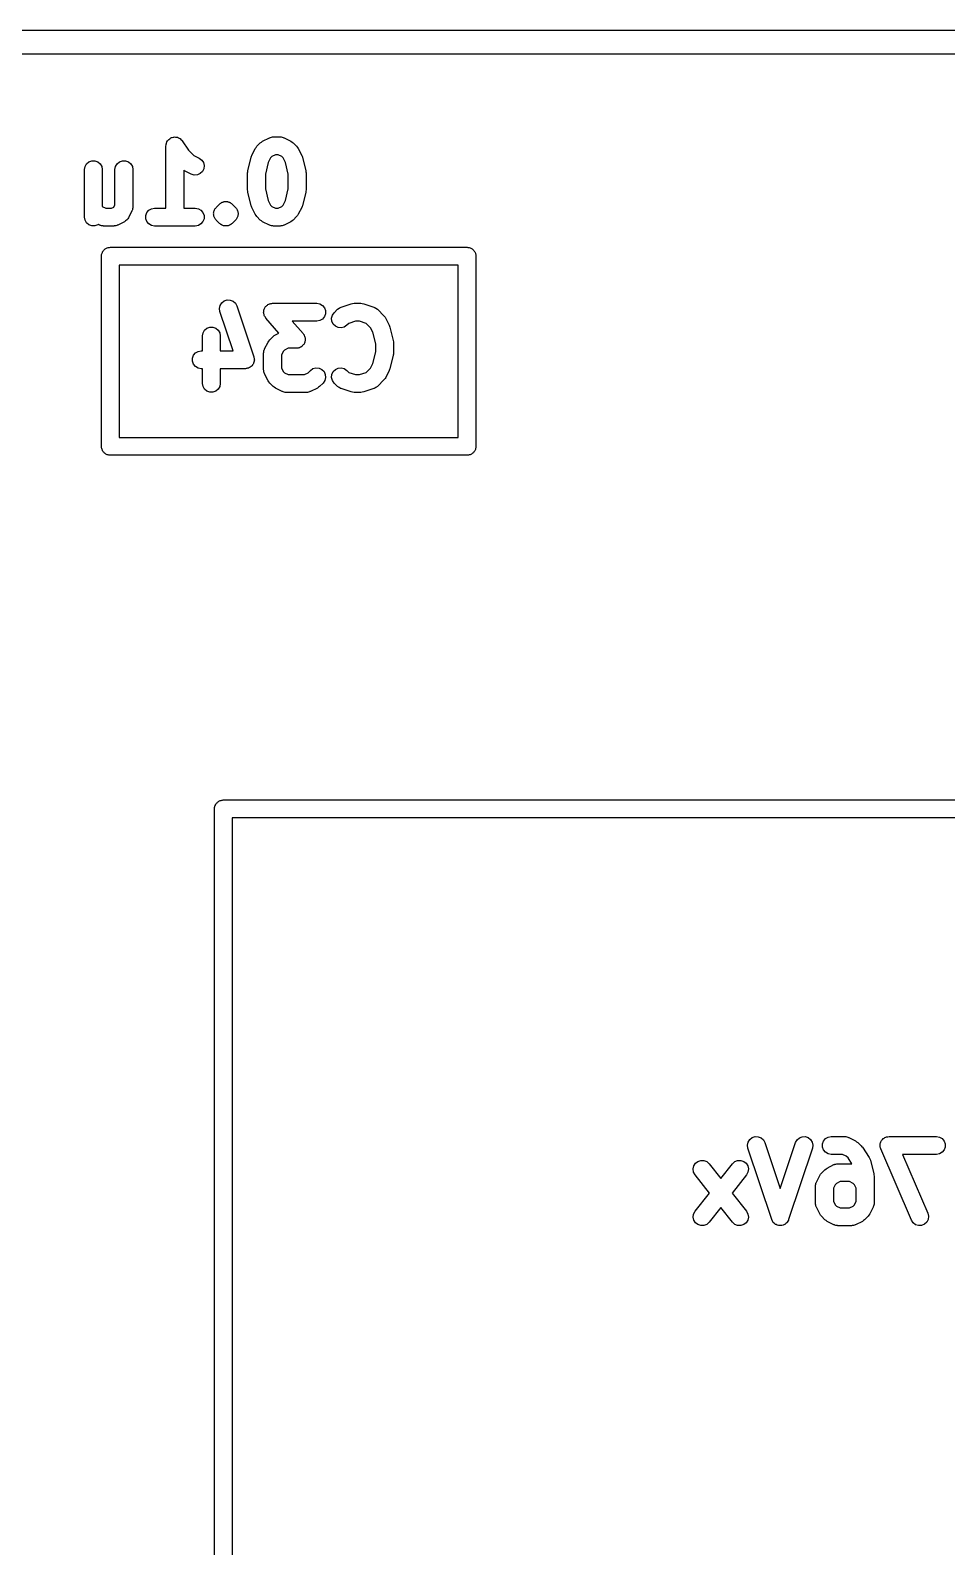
# Model space of a CAD drawing. Extents: x 100 to 214, y -112 to -50.
# Drawn here: x 116.03 to 123.73, y -62.66 to -49.9 of the extents above; entities that cross this region are included whole.
import ezdxf

# ---------------------------------------------------------------- set-up
doc = ezdxf.new("R2010")
doc.units = 0
doc.header["$MEASUREMENT"] = 0
doc.layers.add('BLACK', color=7, linetype='CONTINUOUS')

msp = doc.modelspace()

# ---------------------------------------------------------------- linework, layer by layer
at = {"layer": 'Black'}
for p, q in [((106, -49.9), (208, -49.9)), ((207.991, -50.1), (106.004, -50.1)), ((117.168, -50.8632), (117.171, -50.8546)), ((117.169, -50.8673), (117.168, -50.8632)), ((117.168, -50.8714), (117.169, -50.8673)), ((117.168, -51.3964), (117.168, -50.8714)), ((117.171, -50.8546), (117.172, -50.8458)), ((117.172, -50.8458), (117.174, -50.8422)), ((117.174, -50.8422), (117.176, -50.8382)), ((117.176, -50.8382), (117.181, -50.831)), ((117.181, -50.831), (117.185, -50.8232)), ((117.185, -50.8232), (117.189, -50.8205)), ((117.189, -50.8205), (117.191, -50.8172)), ((117.191, -50.8172), (117.199, -50.8122)), ((117.199, -50.8122), (117.205, -50.8065)), ((117.205, -50.8065), (117.209, -50.8051)), ((117.209, -50.8051), (117.213, -50.8027)), ((117.213, -50.8027), (117.221, -50.8006)), ((117.221, -50.8006), (117.23, -50.7976)), ((117.23, -50.7976), (117.234, -50.7976)), ((117.234, -50.7976), (117.238, -50.7966)), ((117.238, -50.7966), (117.247, -50.7976)), ((117.247, -50.7976), (117.256, -50.7976)), ((117.256, -50.7976), (117.26, -50.799)), ((117.26, -50.799), (117.264, -50.7994)), ((117.264, -50.7994), (117.272, -50.8034)), ((117.272, -50.8034), (117.28, -50.8065)), ((117.28, -50.8065), (117.284, -50.8091)), ((117.284, -50.8091), (117.287, -50.811)), ((117.287, -50.811), (117.293, -50.8175)), ((117.293, -50.8175), (117.3, -50.8232)), ((117.3, -50.8232), (117.302, -50.8268)), ((117.302, -50.8268), (117.305, -50.8298)), ((117.305, -50.8298), (117.358, -50.9094)), ((117.89, -50.9522), (117.919, -50.895)), ((117.919, -50.895), (117.926, -50.8854)), ((117.926, -50.8854), (117.933, -50.8755)), ((117.933, -50.8755), (117.961, -50.847)), ((117.961, -50.847), (117.971, -50.8401)), ((117.971, -50.8401), (117.981, -50.8329)), ((117.981, -50.8329), (118.038, -50.8043)), ((118.038, -50.8043), (118.042, -50.8031)), ((118.042, -50.8031), (118.046, -50.801)), ((118.046, -50.801), (118.054, -50.7994)), ((118.054, -50.7994), (118.063, -50.7969)), ((118.063, -50.7969), (118.067, -50.7972)), ((118.067, -50.7972), (118.071, -50.7964)), ((118.071, -50.7964), (118.129, -50.7964)), ((118.129, -50.7964), (118.133, -50.7972)), ((118.133, -50.7972), (118.137, -50.7969)), ((118.137, -50.7969), (118.146, -50.7994)), ((118.146, -50.7994), (118.154, -50.801)), ((118.154, -50.801), (118.158, -50.8031)), ((118.158, -50.8031), (118.162, -50.8043)), ((118.162, -50.8043), (118.219, -50.8329)), ((118.219, -50.8329), (118.229, -50.8401)), ((118.229, -50.8401), (118.239, -50.847)), ((118.239, -50.847), (118.267, -50.8755)), ((118.267, -50.8755), (118.274, -50.8854)), ((118.274, -50.8854), (118.281, -50.895)), ((118.281, -50.895), (118.31, -50.9522)), ((116.487, -51.0458), (116.5, -51.0232)), ((116.5, -51.0232), (116.52, -51.0065)), ((116.52, -51.0065), (116.544, -50.9976)), ((116.544, -50.9976), (116.57, -50.9976)), ((116.57, -50.9976), (116.595, -51.0065)), ((116.595, -51.0065), (116.615, -51.0232)), ((116.615, -51.0232), (116.628, -51.0458)), ((116.744, -51.0458), (116.757, -51.0232)), ((116.757, -51.0232), (116.777, -51.0065)), ((116.777, -51.0065), (116.801, -50.9976)), ((116.801, -50.9976), (116.827, -50.9976)), ((116.827, -50.9976), (116.852, -51.0065)), ((116.852, -51.0065), (116.872, -51.0232)), ((116.872, -51.0232), (116.885, -51.0458)), ((117.358, -50.9094), (117.402, -50.9526)), ((117.402, -50.9526), (117.448, -50.9758)), ((117.448, -50.9758), (117.469, -50.9913)), ((117.469, -50.9913), (117.483, -51.013)), ((117.483, -51.013), (117.489, -51.0384)), ((117.856, -51.0818), (117.884, -50.9675)), ((117.884, -50.9675), (117.888, -50.96)), ((117.888, -50.96), (117.89, -50.9522)), ((118.028, -51.0119), (118.004, -51.1092)), ((118.047, -50.973), (118.028, -51.0119)), ((118.059, -50.9616), (118.047, -50.973)), ((118.089, -50.9464), (118.059, -50.9616)), ((118.111, -50.9464), (118.089, -50.9464)), ((118.141, -50.9616), (118.111, -50.9464)), ((118.153, -50.973), (118.141, -50.9616)), ((118.172, -51.0119), (118.153, -50.973)), ((118.196, -51.1092), (118.172, -51.0119)), ((118.31, -50.9522), (118.312, -50.96)), ((118.312, -50.96), (118.316, -50.9675)), ((118.316, -50.9675), (118.344, -51.0818)), ((116.482, -51.0714), (116.487, -51.0458)), ((116.482, -51.4714), (116.482, -51.0714)), ((116.628, -51.0458), (116.632, -51.0714)), ((116.632, -51.0714), (116.632, -51.3822)), ((116.739, -51.0714), (116.744, -51.0458)), ((116.739, -51.368), (116.739, -51.0714)), ((116.885, -51.0458), (116.889, -51.0714)), ((116.889, -51.0714), (116.889, -51.3857)), ((117.324, -51.0814), (117.318, -51.0771)), ((117.318, -51.0771), (117.318, -51.3964)), ((117.381, -51.1099), (117.324, -51.0814)), ((117.406, -51.1174), (117.381, -51.1099)), ((117.432, -51.1158), (117.406, -51.1174)), ((117.456, -51.1054), (117.432, -51.1158)), ((117.475, -51.0875), (117.456, -51.1054)), ((117.486, -51.0642), (117.475, -51.0875)), ((117.489, -51.0384), (117.486, -51.0642)), ((117.854, -51.1), (117.855, -51.091)), ((117.854, -51.2429), (117.854, -51.1)), ((117.855, -51.091), (117.856, -51.0818)), ((118.004, -51.1092), (118.004, -51.2336)), ((118.196, -51.2336), (118.196, -51.1092)), ((118.344, -51.0818), (118.345, -51.091)), ((118.345, -51.091), (118.346, -51.1)), ((118.346, -51.1), (118.346, -51.2429)), ((117.855, -51.2519), (117.854, -51.2429)), ((117.856, -51.261), (117.855, -51.2519)), ((117.884, -51.3753), (117.856, -51.261)), ((118.004, -51.2336), (118.028, -51.331)), ((118.172, -51.331), (118.196, -51.2336)), ((118.344, -51.261), (118.316, -51.3753)), ((118.345, -51.2519), (118.344, -51.261)), ((118.346, -51.2429), (118.345, -51.2519)), ((116.632, -51.3822), (116.661, -51.3964)), ((116.661, -51.3964), (116.711, -51.3964)), ((116.711, -51.3964), (116.73, -51.387)), ((116.73, -51.387), (116.739, -51.368)), ((116.886, -51.4027), (116.885, -51.4114)), ((116.889, -51.3943), (116.886, -51.4027)), ((116.889, -51.3857), (116.889, -51.39)), ((116.889, -51.39), (116.889, -51.3943)), ((117.023, -51.414), (117.046, -51.401)), ((117.046, -51.401), (117.071, -51.3964)), ((117.071, -51.3964), (117.168, -51.3964)), ((117.318, -51.3964), (117.414, -51.3964)), ((117.414, -51.3964), (117.44, -51.401)), ((117.44, -51.401), (117.462, -51.414)), ((117.575, -51.4112), (117.579, -51.4058)), ((117.579, -51.4058), (117.581, -51.3998)), ((117.581, -51.3998), (117.586, -51.3952)), ((117.586, -51.3952), (117.59, -51.3898)), ((117.59, -51.3898), (117.618, -51.3613)), ((117.618, -51.3613), (117.624, -51.3575)), ((117.624, -51.3575), (117.628, -51.3528)), ((117.628, -51.3528), (117.631, -51.3515)), ((117.631, -51.3515), (117.634, -51.3493)), ((117.634, -51.3493), (117.637, -51.3482)), ((117.637, -51.3482), (117.64, -51.3463)), ((117.64, -51.3463), (117.646, -51.3446)), ((117.646, -51.3446), (117.652, -51.3418)), ((117.652, -51.3418), (117.655, -51.3416)), ((117.655, -51.3416), (117.658, -51.3404)), ((117.658, -51.3404), (117.662, -51.3404)), ((117.662, -51.3404), (117.665, -51.3396)), ((117.665, -51.3396), (117.671, -51.3401)), ((117.671, -51.3401), (117.678, -51.3396)), ((117.678, -51.3396), (117.681, -51.3404)), ((117.681, -51.3404), (117.684, -51.3404)), ((117.684, -51.3404), (117.688, -51.3416)), ((117.688, -51.3416), (117.691, -51.3418)), ((117.691, -51.3418), (117.697, -51.3446)), ((117.697, -51.3446), (117.703, -51.3463)), ((117.703, -51.3463), (117.706, -51.3482)), ((117.706, -51.3482), (117.709, -51.3493)), ((117.709, -51.3493), (117.711, -51.3515)), ((117.711, -51.3515), (117.714, -51.3528)), ((117.714, -51.3528), (117.719, -51.3575)), ((117.719, -51.3575), (117.724, -51.3613)), ((117.724, -51.3613), (117.753, -51.3898)), ((117.753, -51.3898), (117.757, -51.3952)), ((117.757, -51.3952), (117.761, -51.3998)), ((117.761, -51.3998), (117.764, -51.4058)), ((117.764, -51.4058), (117.768, -51.4112)), ((117.888, -51.3828), (117.884, -51.3753)), ((117.89, -51.3907), (117.888, -51.3828)), ((117.919, -51.4478), (117.89, -51.3907)), ((118.028, -51.331), (118.047, -51.3699)), ((118.047, -51.3699), (118.059, -51.3812)), ((118.059, -51.3812), (118.089, -51.3964)), ((118.089, -51.3964), (118.111, -51.3964)), ((118.111, -51.3964), (118.141, -51.3812)), ((118.141, -51.3812), (118.153, -51.3699)), ((118.153, -51.3699), (118.172, -51.331)), ((118.31, -51.3907), (118.281, -51.4478)), ((118.312, -51.3828), (118.31, -51.3907)), ((118.316, -51.3753), (118.312, -51.3828)), ((116.487, -51.4971), (116.482, -51.4714)), ((116.5, -51.5196), (116.487, -51.4971)), ((116.52, -51.5364), (116.5, -51.5196)), ((116.544, -51.5453), (116.52, -51.5364)), ((116.595, -51.5364), (116.57, -51.5453)), ((116.599, -51.5331), (116.595, -51.5364)), ((116.609, -51.5385), (116.599, -51.5331)), ((116.819, -51.5099), (116.762, -51.5385)), ((116.828, -51.5034), (116.819, -51.5099)), ((116.837, -51.4973), (116.828, -51.5034)), ((116.839, -51.4957), (116.837, -51.4973)), ((116.84, -51.4944), (116.839, -51.4957)), ((116.846, -51.4852), (116.84, -51.4944)), ((116.853, -51.4764), (116.846, -51.4852)), ((116.881, -51.4193), (116.853, -51.4764)), ((116.883, -51.4151), (116.881, -51.4193)), ((116.885, -51.4114), (116.883, -51.4151)), ((116.998, -51.4584), (117.006, -51.4339)), ((116.998, -51.4845), (116.998, -51.4584)), ((117.006, -51.5089), (116.998, -51.4845)), ((117.006, -51.4339), (117.023, -51.414)), ((117.023, -51.5289), (117.006, -51.5089)), ((117.046, -51.5419), (117.023, -51.5289)), ((117.462, -51.5289), (117.44, -51.5419)), ((117.462, -51.414), (117.479, -51.4339)), ((117.479, -51.5089), (117.462, -51.5289)), ((117.479, -51.4339), (117.488, -51.4584)), ((117.488, -51.4845), (117.479, -51.5089)), ((117.488, -51.4584), (117.488, -51.4845)), ((117.568, -51.4363), (117.57, -51.43)), ((117.569, -51.4429), (117.568, -51.4363)), ((117.568, -51.4494), (117.569, -51.4429)), ((117.57, -51.4557), (117.568, -51.4494)), ((117.57, -51.4234), (117.573, -51.4175)), ((117.57, -51.43), (117.57, -51.4234)), ((117.57, -51.4623), (117.57, -51.4557)), ((117.573, -51.4682), (117.57, -51.4623)), ((117.573, -51.4175), (117.575, -51.4112)), ((117.575, -51.4746), (117.573, -51.4682)), ((117.579, -51.4799), (117.575, -51.4746)), ((117.581, -51.4859), (117.579, -51.4799)), ((117.586, -51.4905), (117.581, -51.4859)), ((117.59, -51.4959), (117.586, -51.4905)), ((117.618, -51.5245), (117.59, -51.4959)), ((117.624, -51.5282), (117.618, -51.5245)), ((117.628, -51.5329), (117.624, -51.5282)), ((117.631, -51.5343), (117.628, -51.5329)), ((117.634, -51.5364), (117.631, -51.5343)), ((117.637, -51.5375), (117.634, -51.5364)), ((117.709, -51.5364), (117.706, -51.5375)), ((117.711, -51.5343), (117.709, -51.5364)), ((117.714, -51.5329), (117.711, -51.5343)), ((117.719, -51.5282), (117.714, -51.5329)), ((117.724, -51.5245), (117.719, -51.5282)), ((117.753, -51.4959), (117.724, -51.5245)), ((117.757, -51.4905), (117.753, -51.4959)), ((117.761, -51.4859), (117.757, -51.4905)), ((117.764, -51.4799), (117.761, -51.4859)), ((117.768, -51.4746), (117.764, -51.4799)), ((117.768, -51.4112), (117.77, -51.4175)), ((117.77, -51.4682), (117.768, -51.4746)), ((117.77, -51.4175), (117.772, -51.4234)), ((117.772, -51.4623), (117.77, -51.4682)), ((117.772, -51.4234), (117.773, -51.43)), ((117.773, -51.4557), (117.772, -51.4623)), ((117.773, -51.43), (117.775, -51.4363)), ((117.775, -51.4494), (117.773, -51.4557)), ((117.775, -51.4363), (117.774, -51.4429)), ((117.774, -51.4429), (117.775, -51.4494)), ((117.926, -51.4575), (117.919, -51.4478)), ((117.933, -51.4673), (117.926, -51.4575)), ((117.961, -51.4959), (117.933, -51.4673)), ((117.971, -51.5028), (117.961, -51.4959)), ((117.981, -51.5099), (117.971, -51.5028)), ((118.038, -51.5385), (117.981, -51.5099)), ((118.219, -51.5099), (118.162, -51.5385)), ((118.229, -51.5028), (118.219, -51.5099)), ((118.239, -51.4959), (118.229, -51.5028)), ((118.267, -51.4673), (118.239, -51.4959)), ((118.274, -51.4575), (118.267, -51.4673)), ((118.281, -51.4478), (118.274, -51.4575)), ((116.57, -51.5453), (116.544, -51.5453)), ((116.613, -51.5397), (116.609, -51.5385)), ((116.617, -51.5419), (116.613, -51.5397)), ((116.626, -51.5434), (116.617, -51.5419)), ((116.634, -51.5459), (116.626, -51.5434)), ((116.639, -51.5457), (116.634, -51.5459)), ((116.643, -51.5464), (116.639, -51.5457)), ((116.729, -51.5464), (116.643, -51.5464)), ((116.733, -51.5457), (116.729, -51.5464)), ((116.737, -51.5459), (116.733, -51.5457)), ((116.746, -51.5434), (116.737, -51.5459)), ((116.754, -51.5419), (116.746, -51.5434)), ((116.758, -51.5397), (116.754, -51.5419)), ((116.762, -51.5385), (116.758, -51.5397)), ((117.071, -51.5464), (117.046, -51.5419)), ((117.414, -51.5464), (117.071, -51.5464)), ((117.44, -51.5419), (117.414, -51.5464)), ((117.64, -51.5394), (117.637, -51.5375)), ((117.646, -51.5411), (117.64, -51.5394)), ((117.652, -51.5439), (117.646, -51.5411)), ((117.655, -51.5442), (117.652, -51.5439)), ((117.658, -51.5453), (117.655, -51.5442)), ((117.662, -51.5453), (117.658, -51.5453)), ((117.665, -51.5461), (117.662, -51.5453)), ((117.671, -51.5456), (117.665, -51.5461)), ((117.678, -51.5461), (117.671, -51.5456)), ((117.681, -51.5453), (117.678, -51.5461)), ((117.684, -51.5453), (117.681, -51.5453)), ((117.688, -51.5442), (117.684, -51.5453)), ((117.691, -51.5439), (117.688, -51.5442)), ((117.697, -51.5411), (117.691, -51.5439)), ((117.703, -51.5394), (117.697, -51.5411)), ((117.706, -51.5375), (117.703, -51.5394)), ((118.042, -51.5397), (118.038, -51.5385)), ((118.046, -51.5419), (118.042, -51.5397)), ((118.054, -51.5434), (118.046, -51.5419)), ((118.063, -51.5459), (118.054, -51.5434)), ((118.067, -51.5457), (118.063, -51.5459)), ((118.071, -51.5464), (118.067, -51.5457)), ((118.129, -51.5464), (118.071, -51.5464)), ((118.133, -51.5457), (118.129, -51.5464)), ((118.137, -51.5459), (118.133, -51.5457)), ((118.146, -51.5434), (118.137, -51.5459)), ((118.154, -51.5419), (118.146, -51.5434)), ((118.158, -51.5397), (118.154, -51.5419)), ((118.162, -51.5385), (118.158, -51.5397)), ((116.626, -51.787), (116.628, -51.7808)), ((116.626, -51.7935), (116.626, -51.787)), ((116.628, -51.7808), (116.63, -51.7743)), ((116.63, -51.7743), (116.633, -51.7687)), ((116.633, -51.7687), (116.635, -51.7625)), ((116.635, -51.7625), (116.639, -51.7575)), ((116.639, -51.7575), (116.643, -51.7518)), ((116.643, -51.7518), (116.648, -51.7476)), ((116.648, -51.7476), (116.652, -51.7425)), ((116.652, -51.7425), (116.657, -51.7393)), ((116.657, -51.7393), (116.662, -51.735)), ((116.662, -51.735), (116.669, -51.7328)), ((116.669, -51.7328), (116.674, -51.7295)), ((116.674, -51.7295), (116.681, -51.7284)), ((116.681, -51.7284), (116.687, -51.7261)), ((116.687, -51.7261), (116.694, -51.7261)), ((116.694, -51.7261), (116.7, -51.725)), ((116.7, -51.725), (119.7, -51.725)), ((119.7, -51.725), (119.706, -51.7261)), ((119.706, -51.7261), (119.713, -51.7261)), ((119.713, -51.7261), (119.719, -51.7284)), ((119.719, -51.7284), (119.726, -51.7295)), ((119.726, -51.7295), (119.731, -51.7328)), ((119.731, -51.7328), (119.737, -51.735)), ((119.737, -51.735), (119.743, -51.7393)), ((119.743, -51.7393), (119.748, -51.7425)), ((119.748, -51.7425), (119.752, -51.7476)), ((119.752, -51.7476), (119.757, -51.7518)), ((119.757, -51.7518), (119.761, -51.7575)), ((119.761, -51.7575), (119.765, -51.7625)), ((119.765, -51.7625), (119.767, -51.7687)), ((119.767, -51.7687), (119.77, -51.7743)), ((119.77, -51.7743), (119.772, -51.7808)), ((119.772, -51.7808), (119.774, -51.787)), ((119.774, -51.787), (119.774, -51.7935)), ((116.625, -51.8), (116.626, -51.7935)), ((116.625, -53.4), (116.625, -51.8)), ((116.775, -51.875), (116.775, -53.325)), ((119.625, -51.875), (116.775, -51.875)), ((119.625, -53.325), (119.625, -51.875)), ((119.774, -51.7935), (119.775, -51.8)), ((119.775, -51.8), (119.775, -53.4)), ((117.657, -52.1769), (117.682, -52.1687)), ((117.682, -52.1687), (117.708, -52.1694)), ((117.708, -52.1694), (117.732, -52.179)), ((117.618, -52.2408), (117.623, -52.2153)), ((117.622, -52.2666), (117.618, -52.2408)), ((117.732, -52.5964), (117.622, -52.2666)), ((117.623, -52.2153), (117.637, -52.1931)), ((117.637, -52.1931), (117.657, -52.1769)), ((117.732, -52.179), (117.752, -52.1962)), ((117.752, -52.1962), (117.764, -52.2191)), ((117.764, -52.2191), (117.907, -52.6477)), ((117.989, -52.273), (117.99, -52.2657)), ((117.99, -52.2787), (117.989, -52.273)), ((117.99, -52.2584), (117.992, -52.253)), ((117.99, -52.2657), (117.99, -52.2584)), ((117.99, -52.2845), (117.99, -52.2787)), ((117.993, -52.2913), (117.99, -52.2845)), ((117.992, -52.253), (117.993, -52.2472)), ((117.993, -52.2472), (117.997, -52.2408)), ((117.994, -52.2985), (117.993, -52.2913)), ((117.997, -52.3035), (117.994, -52.2985)), ((117.997, -52.2408), (117.999, -52.2339)), ((117.999, -52.2339), (118.003, -52.2295)), ((118.003, -52.2295), (118.006, -52.2244)), ((118.006, -52.2244), (118.011, -52.2196)), ((118.011, -52.2196), (118.016, -52.214)), ((118.016, -52.214), (118.021, -52.2111)), ((118.021, -52.2111), (118.025, -52.2073)), ((118.025, -52.2073), (118.032, -52.2046)), ((118.032, -52.2046), (118.039, -52.201)), ((118.039, -52.201), (118.044, -52.1999)), ((118.044, -52.1999), (118.05, -52.1979)), ((118.05, -52.1979), (118.057, -52.1977)), ((118.057, -52.1977), (118.064, -52.1964)), ((118.064, -52.1964), (118.436, -52.1964)), ((118.436, -52.1964), (118.461, -52.201)), ((118.461, -52.201), (118.484, -52.214)), ((118.484, -52.214), (118.501, -52.2339)), ((118.501, -52.2339), (118.51, -52.2584)), ((118.51, -52.2845), (118.501, -52.3089)), ((118.51, -52.2584), (118.51, -52.2845)), ((118.561, -52.322), (118.568, -52.2969)), ((118.568, -52.2969), (118.583, -52.2755)), ((118.583, -52.2755), (118.611, -52.247)), ((118.611, -52.247), (118.615, -52.2445)), ((118.615, -52.2445), (118.618, -52.2413)), ((118.618, -52.2413), (118.625, -52.2371)), ((118.625, -52.2371), (118.633, -52.232)), ((118.633, -52.232), (118.637, -52.2309)), ((118.637, -52.2309), (118.641, -52.2288)), ((118.641, -52.2288), (118.726, -52.2003)), ((118.726, -52.2003), (118.738, -52.1985)), ((118.738, -52.1985), (118.75, -52.1964)), ((118.75, -52.1964), (118.807, -52.1964)), ((118.807, -52.1964), (118.819, -52.1985)), ((118.819, -52.1985), (118.831, -52.2003)), ((118.831, -52.2003), (118.917, -52.2288)), ((118.917, -52.2288), (118.92, -52.2309)), ((118.92, -52.2309), (118.925, -52.232)), ((118.925, -52.232), (118.932, -52.2371)), ((118.932, -52.2371), (118.939, -52.2413)), ((118.939, -52.2413), (118.942, -52.2445)), ((118.942, -52.2445), (118.946, -52.247)), ((118.946, -52.247), (119.003, -52.3041)), ((117.48, -52.4458), (117.493, -52.4232)), ((117.493, -52.4232), (117.512, -52.4065)), ((117.512, -52.4065), (117.537, -52.3976)), ((117.537, -52.3976), (117.563, -52.3976)), ((117.563, -52.3976), (117.587, -52.4065)), ((117.587, -52.4065), (117.607, -52.4232)), ((117.607, -52.4232), (117.62, -52.4458)), ((117.999, -52.3089), (117.997, -52.3035)), ((118.004, -52.3145), (117.999, -52.3089)), ((118.008, -52.3208), (118.004, -52.3145)), ((118.118, -52.4465), (118.008, -52.3208)), ((118.436, -52.3464), (118.23, -52.3464)), ((118.23, -52.3464), (118.321, -52.4506)), ((118.461, -52.3419), (118.436, -52.3464)), ((118.484, -52.3289), (118.461, -52.3419)), ((118.501, -52.3089), (118.484, -52.3289)), ((118.563, -52.348), (118.561, -52.322)), ((118.574, -52.3716), (118.563, -52.348)), ((118.593, -52.39), (118.574, -52.3716)), ((118.616, -52.401), (118.593, -52.39)), ((118.642, -52.4033), (118.616, -52.401)), ((118.667, -52.3965), (118.642, -52.4033)), ((118.689, -52.3816), (118.667, -52.3965)), ((118.705, -52.3656), (118.689, -52.3816)), ((118.762, -52.3464), (118.705, -52.3656)), ((118.795, -52.3464), (118.762, -52.3464)), ((118.852, -52.3656), (118.795, -52.3464)), ((118.888, -52.4016), (118.852, -52.3656)), ((118.908, -52.4405), (118.888, -52.4016)), ((119.003, -52.3041), (119.01, -52.3139)), ((119.01, -52.3139), (119.017, -52.3236)), ((119.017, -52.3236), (119.046, -52.3807)), ((119.046, -52.3807), (119.048, -52.3886)), ((119.048, -52.3886), (119.051, -52.3961)), ((119.051, -52.3961), (119.08, -52.5104)), ((117.475, -52.4714), (117.48, -52.4458)), ((117.475, -52.5964), (117.475, -52.4714)), ((117.62, -52.4458), (117.625, -52.4714)), ((117.625, -52.4714), (117.625, -52.5964)), ((117.997, -52.5807), (118.026, -52.5236)), ((118.026, -52.5236), (118.033, -52.514)), ((118.033, -52.514), (118.04, -52.5041)), ((118.04, -52.5041), (118.068, -52.4755)), ((118.068, -52.4755), (118.078, -52.4687)), ((118.078, -52.4687), (118.088, -52.4615)), ((118.088, -52.4615), (118.118, -52.4465)), ((118.312, -52.5575), (118.307, -52.5603)), ((118.317, -52.5518), (118.312, -52.5575)), ((118.323, -52.547), (118.317, -52.5518)), ((118.321, -52.4506), (118.325, -52.4569)), ((118.326, -52.5419), (118.323, -52.547)), ((118.325, -52.4569), (118.329, -52.4625)), ((118.329, -52.5375), (118.326, -52.5419)), ((118.329, -52.4625), (118.331, -52.4679)), ((118.332, -52.5306), (118.329, -52.5375)), ((118.331, -52.4679), (118.334, -52.4729)), ((118.335, -52.5242), (118.332, -52.5306)), ((118.334, -52.4729), (118.336, -52.4801)), ((118.336, -52.5185), (118.335, -52.5242)), ((118.336, -52.4801), (118.338, -52.487)), ((118.338, -52.513), (118.336, -52.5185)), ((118.338, -52.487), (118.338, -52.4928)), ((118.338, -52.4928), (118.339, -52.4984)), ((118.339, -52.4984), (118.338, -52.5057)), ((118.338, -52.5057), (118.338, -52.513)), ((118.932, -52.5378), (118.908, -52.4405)), ((118.932, -52.6051), (118.932, -52.5378)), ((119.08, -52.5104), (119.081, -52.5195)), ((119.081, -52.5195), (119.082, -52.5286)), ((119.082, -52.5286), (119.082, -52.6143)), ((117.39, -52.6584), (117.399, -52.6339)), ((117.39, -52.6845), (117.39, -52.6584)), ((117.399, -52.7089), (117.39, -52.6845)), ((117.399, -52.6339), (117.416, -52.614)), ((117.416, -52.614), (117.439, -52.601)), ((117.439, -52.601), (117.464, -52.5964)), ((117.464, -52.5964), (117.475, -52.5964)), ((117.625, -52.5964), (117.732, -52.5964)), ((117.907, -52.6477), (117.908, -52.6532)), ((117.91, -52.6845), (117.907, -52.6916)), ((117.908, -52.6532), (117.91, -52.6584)), ((117.91, -52.6584), (117.91, -52.666)), ((117.91, -52.666), (117.911, -52.6735)), ((117.911, -52.6735), (117.91, -52.6789)), ((117.91, -52.6789), (117.91, -52.6845)), ((117.989, -52.6143), (117.99, -52.61)), ((117.989, -52.7571), (117.989, -52.6143)), ((117.99, -52.6057), (117.992, -52.5973)), ((117.99, -52.61), (117.99, -52.6057)), ((117.992, -52.5973), (117.994, -52.5886)), ((117.994, -52.5886), (117.996, -52.5849)), ((117.996, -52.5849), (117.997, -52.5807)), ((118.154, -52.6016), (118.139, -52.632)), ((118.139, -52.632), (118.139, -52.7394)), ((118.166, -52.5902), (118.154, -52.6016)), ((118.196, -52.575), (118.166, -52.5902)), ((118.264, -52.575), (118.196, -52.575)), ((118.272, -52.5737), (118.264, -52.575)), ((118.279, -52.5736), (118.272, -52.5737)), ((118.284, -52.5715), (118.279, -52.5736)), ((118.29, -52.5705), (118.284, -52.5715)), ((118.296, -52.5668), (118.29, -52.5705)), ((118.303, -52.5642), (118.296, -52.5668)), ((118.307, -52.5603), (118.303, -52.5642)), ((118.908, -52.7024), (118.932, -52.6051)), ((119.08, -52.6325), (119.051, -52.7468)), ((119.081, -52.6233), (119.08, -52.6325)), ((119.082, -52.6143), (119.081, -52.6233)), ((117.416, -52.7289), (117.399, -52.7089)), ((117.439, -52.7419), (117.416, -52.7289)), ((117.464, -52.7464), (117.439, -52.7419)), ((117.475, -52.7464), (117.464, -52.7464)), ((117.475, -52.8714), (117.475, -52.7464)), ((117.836, -52.7464), (117.625, -52.7464)), ((117.625, -52.7464), (117.625, -52.8714)), ((117.841, -52.7455), (117.836, -52.7464)), ((117.847, -52.7456), (117.841, -52.7455)), ((117.854, -52.7432), (117.847, -52.7456)), ((117.861, -52.7419), (117.854, -52.7432)), ((117.866, -52.7391), (117.861, -52.7419)), ((117.871, -52.7374), (117.866, -52.7391)), ((117.877, -52.7327), (117.871, -52.7374)), ((117.884, -52.7289), (117.877, -52.7327)), ((117.887, -52.7246), (117.884, -52.7289)), ((117.892, -52.7212), (117.887, -52.7246)), ((117.896, -52.7147), (117.892, -52.7212)), ((117.901, -52.7089), (117.896, -52.7147)), ((117.903, -52.7037), (117.901, -52.7089)), ((117.905, -52.699), (117.903, -52.7037)), ((117.907, -52.6916), (117.905, -52.699)), ((117.99, -52.7614), (117.989, -52.7571)), ((117.99, -52.7657), (117.99, -52.7614)), ((117.992, -52.7741), (117.99, -52.7657)), ((117.994, -52.7828), (117.992, -52.7741)), ((117.996, -52.7865), (117.994, -52.7828)), ((117.997, -52.7907), (117.996, -52.7865)), ((118.026, -52.8478), (117.997, -52.7907)), ((118.139, -52.7394), (118.154, -52.7699)), ((118.154, -52.7699), (118.166, -52.7812)), ((118.166, -52.7812), (118.196, -52.7964)), ((118.196, -52.7964), (118.332, -52.7964)), ((118.332, -52.7964), (118.363, -52.7812)), ((118.363, -52.7812), (118.383, -52.7613)), ((118.383, -52.7613), (118.404, -52.7463)), ((118.404, -52.7463), (118.429, -52.7396)), ((118.429, -52.7396), (118.455, -52.7418)), ((118.455, -52.7418), (118.479, -52.7528)), ((118.479, -52.7528), (118.497, -52.7713)), ((118.497, -52.7713), (118.508, -52.7949)), ((118.508, -52.7949), (118.51, -52.8208)), ((118.561, -52.8208), (118.563, -52.7949)), ((118.563, -52.7949), (118.574, -52.7713)), ((118.574, -52.7713), (118.593, -52.7528)), ((118.593, -52.7528), (118.616, -52.7418)), ((118.616, -52.7418), (118.642, -52.7396)), ((118.642, -52.7396), (118.667, -52.7463)), ((118.667, -52.7463), (118.689, -52.7613)), ((118.689, -52.7613), (118.705, -52.7773)), ((118.705, -52.7773), (118.762, -52.7964)), ((118.762, -52.7964), (118.795, -52.7964)), ((118.795, -52.7964), (118.852, -52.7773)), ((118.852, -52.7773), (118.888, -52.7413)), ((118.888, -52.7413), (118.908, -52.7024)), ((119.046, -52.7621), (119.017, -52.8193)), ((119.048, -52.7543), (119.046, -52.7621)), ((119.051, -52.7468), (119.048, -52.7543)), ((117.48, -52.8971), (117.475, -52.8714)), ((117.493, -52.9196), (117.48, -52.8971)), ((117.512, -52.9364), (117.493, -52.9196)), ((117.537, -52.9453), (117.512, -52.9364)), ((117.587, -52.9364), (117.563, -52.9453)), ((117.607, -52.9196), (117.587, -52.9364)), ((117.62, -52.8971), (117.607, -52.9196)), ((117.625, -52.8714), (117.62, -52.8971)), ((118.033, -52.8575), (118.026, -52.8478)), ((118.04, -52.8673), (118.033, -52.8575)), ((118.068, -52.8959), (118.04, -52.8673)), ((118.078, -52.9028), (118.068, -52.8959)), ((118.088, -52.9099), (118.078, -52.9028)), ((118.145, -52.9385), (118.088, -52.9099)), ((118.149, -52.9397), (118.145, -52.9385)), ((118.153, -52.9419), (118.149, -52.9397)), ((118.379, -52.9397), (118.376, -52.9419)), ((118.384, -52.9385), (118.379, -52.9397)), ((118.441, -52.9099), (118.384, -52.9385)), ((118.45, -52.9028), (118.441, -52.9099)), ((118.46, -52.8959), (118.45, -52.9028)), ((118.489, -52.8673), (118.46, -52.8959)), ((118.504, -52.846), (118.489, -52.8673)), ((118.51, -52.8208), (118.504, -52.846)), ((118.568, -52.846), (118.561, -52.8208)), ((118.583, -52.8673), (118.568, -52.846)), ((118.611, -52.8959), (118.583, -52.8673)), ((118.615, -52.8984), (118.611, -52.8959)), ((118.618, -52.9016), (118.615, -52.8984)), ((118.625, -52.9058), (118.618, -52.9016)), ((118.633, -52.9108), (118.625, -52.9058)), ((118.637, -52.9119), (118.633, -52.9108)), ((118.641, -52.914), (118.637, -52.9119)), ((118.726, -52.9426), (118.641, -52.914)), ((118.917, -52.914), (118.831, -52.9426)), ((118.92, -52.9119), (118.917, -52.914)), ((118.925, -52.9108), (118.92, -52.9119)), ((118.932, -52.9058), (118.925, -52.9108)), ((118.939, -52.9016), (118.932, -52.9058)), ((118.942, -52.8984), (118.939, -52.9016)), ((118.946, -52.8959), (118.942, -52.8984)), ((119.003, -52.8387), (118.946, -52.8959)), ((119.01, -52.8289), (119.003, -52.8387)), ((119.017, -52.8193), (119.01, -52.8289)), ((117.563, -52.9453), (117.537, -52.9453)), ((118.162, -52.9434), (118.153, -52.9419)), ((118.17, -52.9459), (118.162, -52.9434)), ((118.174, -52.9457), (118.17, -52.9459)), ((118.179, -52.9464), (118.174, -52.9457)), ((118.35, -52.9464), (118.179, -52.9464)), ((118.354, -52.9457), (118.35, -52.9464)), ((118.359, -52.9459), (118.354, -52.9457)), ((118.367, -52.9434), (118.359, -52.9459)), ((118.376, -52.9419), (118.367, -52.9434)), ((118.738, -52.9443), (118.726, -52.9426)), ((118.75, -52.9464), (118.738, -52.9443)), ((118.807, -52.9464), (118.75, -52.9464)), ((118.819, -52.9443), (118.807, -52.9464)), ((118.831, -52.9426), (118.819, -52.9443)), ((116.626, -53.4065), (116.625, -53.4)), ((116.626, -53.413), (116.626, -53.4065)), ((116.628, -53.4192), (116.626, -53.413)), ((116.63, -53.4257), (116.628, -53.4192)), ((116.633, -53.4313), (116.63, -53.4257)), ((116.635, -53.4375), (116.633, -53.4313)), ((116.639, -53.4425), (116.635, -53.4375)), ((116.643, -53.4482), (116.639, -53.4425)), ((116.648, -53.4524), (116.643, -53.4482)), ((116.775, -53.325), (119.625, -53.325)), ((119.757, -53.4482), (119.752, -53.4524)), ((119.761, -53.4425), (119.757, -53.4482)), ((119.765, -53.4375), (119.761, -53.4425)), ((119.767, -53.4313), (119.765, -53.4375)), ((119.77, -53.4257), (119.767, -53.4313)), ((119.772, -53.4192), (119.77, -53.4257)), ((119.774, -53.413), (119.772, -53.4192)), ((119.775, -53.4), (119.774, -53.4065)), ((119.774, -53.4065), (119.774, -53.413)), ((116.652, -53.4575), (116.648, -53.4524)), ((116.657, -53.4607), (116.652, -53.4575)), ((116.662, -53.465), (116.657, -53.4607)), ((116.669, -53.4672), (116.662, -53.465)), ((116.674, -53.4705), (116.669, -53.4672)), ((116.681, -53.4716), (116.674, -53.4705)), ((116.687, -53.4739), (116.681, -53.4716)), ((116.694, -53.4739), (116.687, -53.4739)), ((116.7, -53.475), (116.694, -53.4739)), ((119.7, -53.475), (116.7, -53.475)), ((119.706, -53.4739), (119.7, -53.475)), ((119.713, -53.4739), (119.706, -53.4739)), ((119.719, -53.4716), (119.713, -53.4739)), ((119.726, -53.4705), (119.719, -53.4716)), ((119.731, -53.4672), (119.726, -53.4705)), ((119.737, -53.465), (119.731, -53.4672)), ((119.743, -53.4607), (119.737, -53.465)), ((119.748, -53.4575), (119.743, -53.4607)), ((119.752, -53.4524), (119.748, -53.4575)), ((117.612, -56.385), (117.619, -56.3828)), ((117.619, -56.3828), (117.624, -56.3795)), ((117.624, -56.3795), (117.631, -56.3784)), ((117.631, -56.3784), (117.637, -56.3761)), ((117.637, -56.3761), (117.644, -56.3761)), ((117.644, -56.3761), (117.65, -56.375)), ((117.65, -56.375), (131.55, -56.375)), ((117.575, -56.45), (117.576, -56.4435)), ((117.575, -69.95), (117.575, -56.45)), ((117.576, -56.437), (117.578, -56.4308)), ((117.576, -56.4435), (117.576, -56.437)), ((117.578, -56.4308), (117.58, -56.4243)), ((117.58, -56.4243), (117.583, -56.4187)), ((117.583, -56.4187), (117.585, -56.4125)), ((117.585, -56.4125), (117.589, -56.4075)), ((117.589, -56.4075), (117.593, -56.4018)), ((117.593, -56.4018), (117.598, -56.3976)), ((117.598, -56.3976), (117.602, -56.3925)), ((117.602, -56.3925), (117.607, -56.3893)), ((117.607, -56.3893), (117.612, -56.385)), ((117.725, -56.525), (117.725, -69.9189)), ((131.475, -56.525), (117.725, -56.525)), ((122.059, -59.2794), (122.065, -59.2539)), ((122.063, -59.3051), (122.059, -59.2794)), ((122.263, -59.9051), (122.063, -59.3051)), ((122.065, -59.2539), (122.078, -59.2317)), ((122.078, -59.2317), (122.099, -59.2155)), ((122.099, -59.2155), (122.123, -59.2072)), ((122.123, -59.2072), (122.149, -59.208)), ((122.149, -59.208), (122.174, -59.2175)), ((122.174, -59.2175), (122.193, -59.2348)), ((122.193, -59.2348), (122.205, -59.2577)), ((122.205, -59.2577), (122.334, -59.6443)), ((122.334, -59.6443), (122.463, -59.2577)), ((122.605, -59.3051), (122.405, -59.9051)), ((122.463, -59.2577), (122.476, -59.2348)), ((122.476, -59.2348), (122.495, -59.2175)), ((122.495, -59.2175), (122.519, -59.2079)), ((122.519, -59.2079), (122.545, -59.2072)), ((122.545, -59.2072), (122.57, -59.2155)), ((122.57, -59.2155), (122.59, -59.2317)), ((122.59, -59.2317), (122.604, -59.2539)), ((122.604, -59.2539), (122.609, -59.2794)), ((122.609, -59.2794), (122.605, -59.3051)), ((122.689, -59.2684), (122.698, -59.2439)), ((122.689, -59.2945), (122.689, -59.2684)), ((122.698, -59.3189), (122.689, -59.2945)), ((122.698, -59.2439), (122.715, -59.224)), ((122.715, -59.224), (122.737, -59.211)), ((122.737, -59.211), (122.763, -59.2064)), ((122.763, -59.2064), (122.877, -59.2064)), ((122.877, -59.2064), (122.881, -59.2072)), ((122.881, -59.2072), (122.886, -59.2069)), ((122.886, -59.2069), (122.894, -59.2094)), ((122.894, -59.2094), (122.903, -59.211)), ((122.903, -59.211), (122.907, -59.2131)), ((122.907, -59.2131), (122.911, -59.2143)), ((122.911, -59.2143), (122.968, -59.2429)), ((122.968, -59.2429), (122.977, -59.2501)), ((122.977, -59.2501), (122.987, -59.257)), ((122.987, -59.257), (123.016, -59.2855)), ((123.016, -59.2855), (123.02, -59.2916)), ((123.02, -59.2916), (123.025, -59.297)), ((123.025, -59.297), (123.082, -59.3827)), ((123.174, -59.2856), (123.175, -59.277)), ((123.175, -59.29), (123.174, -59.2856)), ((123.175, -59.2684), (123.176, -59.2642)), ((123.175, -59.277), (123.175, -59.2684)), ((123.175, -59.2945), (123.175, -59.29)), ((123.178, -59.3026), (123.175, -59.2945)), ((123.176, -59.2642), (123.177, -59.2597)), ((123.177, -59.2597), (123.181, -59.252)), ((123.18, -59.311), (123.178, -59.3026)), ((123.437, -59.911), (123.18, -59.311)), ((123.181, -59.252), (123.184, -59.2439)), ((123.184, -59.2439), (123.186, -59.2405)), ((123.186, -59.2405), (123.189, -59.2365)), ((123.189, -59.2365), (123.195, -59.2306)), ((123.195, -59.2306), (123.2, -59.224)), ((123.2, -59.224), (123.204, -59.2217)), ((123.204, -59.2217), (123.208, -59.2187)), ((123.208, -59.2187), (123.215, -59.2153)), ((123.215, -59.2153), (123.223, -59.211)), ((123.223, -59.211), (123.227, -59.2102)), ((123.227, -59.2102), (123.231, -59.2084)), ((123.231, -59.2084), (123.24, -59.2079)), ((123.24, -59.2079), (123.249, -59.2064)), ((123.249, -59.2064), (123.649, -59.2064)), ((123.649, -59.2064), (123.674, -59.211)), ((123.674, -59.211), (123.697, -59.224)), ((123.697, -59.224), (123.714, -59.2439)), ((123.714, -59.2439), (123.722, -59.2684)), ((123.722, -59.2945), (123.714, -59.3189)), ((123.722, -59.2684), (123.722, -59.2945)), ((121.608, -59.4535), (121.621, -59.4314)), ((121.621, -59.4314), (121.642, -59.4153)), ((121.642, -59.4153), (121.666, -59.4072)), ((121.666, -59.4072), (121.693, -59.408)), ((121.693, -59.408), (121.717, -59.4177)), ((121.717, -59.4177), (121.736, -59.4351)), ((121.736, -59.4351), (121.834, -59.56)), ((121.834, -59.56), (121.932, -59.4351)), ((121.932, -59.4351), (121.952, -59.4177)), ((121.952, -59.4177), (121.976, -59.408)), ((121.976, -59.408), (122.002, -59.4072)), ((122.002, -59.4072), (122.027, -59.4153)), ((122.027, -59.4153), (122.047, -59.4314)), ((122.047, -59.4314), (122.061, -59.4535)), ((122.715, -59.3389), (122.698, -59.3189)), ((122.737, -59.3519), (122.715, -59.3389)), ((122.729, -59.4715), (122.786, -59.4429)), ((122.763, -59.3564), (122.737, -59.3519)), ((122.859, -59.3564), (122.763, -59.3564)), ((122.786, -59.4429), (122.791, -59.4417)), ((122.791, -59.4417), (122.794, -59.4395)), ((122.794, -59.4395), (122.803, -59.438)), ((122.803, -59.438), (122.811, -59.4355)), ((122.811, -59.4355), (122.816, -59.4357)), ((122.816, -59.4357), (122.82, -59.435)), ((122.82, -59.435), (122.934, -59.435)), ((122.89, -59.3716), (122.859, -59.3564)), ((122.905, -59.3864), (122.89, -59.3716)), ((122.937, -59.4355), (122.905, -59.3864)), ((122.934, -59.435), (122.937, -59.4355)), ((123.082, -59.3827), (123.088, -59.3944)), ((123.088, -59.3944), (123.093, -59.4061)), ((123.093, -59.4061), (123.121, -59.5204)), ((123.649, -59.3564), (123.362, -59.3564)), ((123.362, -59.3564), (123.575, -59.8519)), ((123.674, -59.3519), (123.649, -59.3564)), ((123.697, -59.3389), (123.674, -59.3519)), ((123.714, -59.3189), (123.697, -59.3389)), ((121.602, -59.479), (121.608, -59.4535)), ((121.606, -59.5048), (121.602, -59.479)), ((121.618, -59.5278), (121.606, -59.5048)), ((121.739, -59.6814), (121.618, -59.5278)), ((122.05, -59.5278), (121.93, -59.6814)), ((122.063, -59.5048), (122.05, -59.5278)), ((122.061, -59.4535), (122.066, -59.479)), ((122.066, -59.479), (122.063, -59.5048)), ((122.639, -59.5907), (122.667, -59.5336)), ((122.667, -59.5336), (122.674, -59.5239)), ((122.674, -59.5239), (122.681, -59.5141)), ((122.681, -59.5141), (122.71, -59.4855)), ((122.71, -59.4855), (122.72, -59.4786)), ((122.72, -59.4786), (122.729, -59.4715)), ((123.121, -59.5204), (123.122, -59.5295)), ((123.122, -59.5295), (123.124, -59.5386)), ((123.124, -59.5386), (123.124, -59.7671)), ((121.618, -59.8351), (121.739, -59.6814)), ((121.93, -59.6814), (122.05, -59.8351)), ((122.631, -59.6157), (122.634, -59.6073)), ((122.631, -59.62), (122.631, -59.6157)), ((122.631, -59.6243), (122.631, -59.62)), ((122.631, -59.7671), (122.631, -59.6243)), ((122.634, -59.6073), (122.635, -59.5986)), ((122.635, -59.5986), (122.637, -59.5949)), ((122.637, -59.5949), (122.639, -59.5907)), ((122.796, -59.6116), (122.781, -59.642)), ((122.781, -59.642), (122.781, -59.7494)), ((122.807, -59.6002), (122.796, -59.6116)), ((122.838, -59.585), (122.807, -59.6002)), ((122.917, -59.585), (122.838, -59.585)), ((122.947, -59.6002), (122.917, -59.585)), ((122.958, -59.6116), (122.947, -59.6002)), ((122.974, -59.642), (122.958, -59.6116)), ((122.974, -59.7494), (122.974, -59.642)), ((121.834, -59.8028), (121.736, -59.9278)), ((121.932, -59.9278), (121.834, -59.8028)), ((122.631, -59.7714), (122.631, -59.7671)), ((122.631, -59.7757), (122.631, -59.7714)), ((122.634, -59.7841), (122.631, -59.7757)), ((122.635, -59.7928), (122.634, -59.7841)), ((122.637, -59.7965), (122.635, -59.7928)), ((122.639, -59.8007), (122.637, -59.7965)), ((122.667, -59.8578), (122.639, -59.8007)), ((122.781, -59.7494), (122.796, -59.7799)), ((122.796, -59.7799), (122.807, -59.7912)), ((122.807, -59.7912), (122.838, -59.8064)), ((122.838, -59.8064), (122.917, -59.8064)), ((122.917, -59.8064), (122.947, -59.7912)), ((122.947, -59.7912), (122.958, -59.7799)), ((122.958, -59.7799), (122.974, -59.7494)), ((123.116, -59.8007), (123.087, -59.8578)), ((123.117, -59.7965), (123.116, -59.8007)), ((123.119, -59.7928), (123.117, -59.7965)), ((123.121, -59.7841), (123.119, -59.7928)), ((123.123, -59.7757), (123.121, -59.7841)), ((123.124, -59.7671), (123.123, -59.7714)), ((123.123, -59.7714), (123.123, -59.7757)), ((121.602, -59.8838), (121.606, -59.8581)), ((121.608, -59.9093), (121.602, -59.8838)), ((121.606, -59.8581), (121.618, -59.8351)), ((121.621, -59.9315), (121.608, -59.9093)), ((121.642, -59.9476), (121.621, -59.9315)), ((121.666, -59.9557), (121.642, -59.9476)), ((121.693, -59.9548), (121.666, -59.9557)), ((121.717, -59.9451), (121.693, -59.9548)), ((121.736, -59.9278), (121.717, -59.9451)), ((121.952, -59.9451), (121.932, -59.9278)), ((121.976, -59.9548), (121.952, -59.9451)), ((122.002, -59.9557), (121.976, -59.9548)), ((122.027, -59.9476), (122.002, -59.9557)), ((122.047, -59.9315), (122.027, -59.9476)), ((122.061, -59.9093), (122.047, -59.9315)), ((122.05, -59.8351), (122.063, -59.8581)), ((122.066, -59.8838), (122.061, -59.9093)), ((122.063, -59.8581), (122.066, -59.8838)), ((122.264, -59.907), (122.263, -59.9051)), ((122.265, -59.909), (122.264, -59.907)), ((122.27, -59.9184), (122.265, -59.909)), ((122.276, -59.9281), (122.27, -59.9184)), ((122.277, -59.9294), (122.276, -59.9281)), ((122.278, -59.9312), (122.277, -59.9294)), ((122.287, -59.938), (122.278, -59.9312)), ((122.295, -59.9453), (122.287, -59.938)), ((122.297, -59.9461), (122.295, -59.9453)), ((122.299, -59.9474), (122.297, -59.9461)), ((122.309, -59.9509), (122.299, -59.9474)), ((122.319, -59.9549), (122.309, -59.9509)), ((122.321, -59.955), (122.319, -59.9549)), ((122.323, -59.9556), (122.321, -59.955)), ((122.334, -59.9553), (122.323, -59.9556)), ((122.345, -59.9556), (122.334, -59.9553)), ((122.347, -59.955), (122.345, -59.9556)), ((122.349, -59.9549), (122.347, -59.955)), ((122.36, -59.9509), (122.349, -59.9549)), ((122.37, -59.9474), (122.36, -59.9509)), ((122.372, -59.9461), (122.37, -59.9474)), ((122.374, -59.9453), (122.372, -59.9461)), ((122.382, -59.938), (122.374, -59.9453)), ((122.39, -59.9312), (122.382, -59.938)), ((122.391, -59.9294), (122.39, -59.9312)), ((122.393, -59.928), (122.391, -59.9294)), ((122.398, -59.9184), (122.393, -59.928)), ((122.404, -59.909), (122.398, -59.9184)), ((122.405, -59.9051), (122.404, -59.907)), ((122.404, -59.907), (122.404, -59.909)), ((122.674, -59.8675), (122.667, -59.8578)), ((122.681, -59.8773), (122.674, -59.8675)), ((122.71, -59.9059), (122.681, -59.8773)), ((122.72, -59.9128), (122.71, -59.9059)), ((122.729, -59.9199), (122.72, -59.9128)), ((122.786, -59.9485), (122.729, -59.9199)), ((122.791, -59.9497), (122.786, -59.9485)), ((122.794, -59.9519), (122.791, -59.9497)), ((122.803, -59.9534), (122.794, -59.9519)), ((122.811, -59.9559), (122.803, -59.9534)), ((122.816, -59.9557), (122.811, -59.9559)), ((122.82, -59.9564), (122.816, -59.9557)), ((122.934, -59.9564), (122.82, -59.9564)), ((122.939, -59.9557), (122.934, -59.9564)), ((122.943, -59.9559), (122.939, -59.9557)), ((122.951, -59.9534), (122.943, -59.9559)), ((122.96, -59.9519), (122.951, -59.9534)), ((122.964, -59.9497), (122.96, -59.9519)), ((122.968, -59.9485), (122.964, -59.9497)), ((123.025, -59.9199), (122.968, -59.9485)), ((123.035, -59.9128), (123.025, -59.9199)), ((123.044, -59.9059), (123.035, -59.9128)), ((123.073, -59.8773), (123.044, -59.9059)), ((123.08, -59.8675), (123.073, -59.8773)), ((123.087, -59.8578), (123.08, -59.8675)), ((123.451, -59.9328), (123.437, -59.911)), ((123.472, -59.9484), (123.451, -59.9328)), ((123.497, -59.9559), (123.472, -59.9484)), ((123.523, -59.9544), (123.497, -59.9559)), ((123.547, -59.9442), (123.523, -59.9544)), ((123.566, -59.9264), (123.547, -59.9442)), ((123.578, -59.9031), (123.566, -59.9264)), ((123.575, -59.8519), (123.581, -59.8772)), ((123.581, -59.8772), (123.578, -59.9031))]:
    msp.add_line(p, q, dxfattribs=at)

doc.saveas('drawing.dxf')
